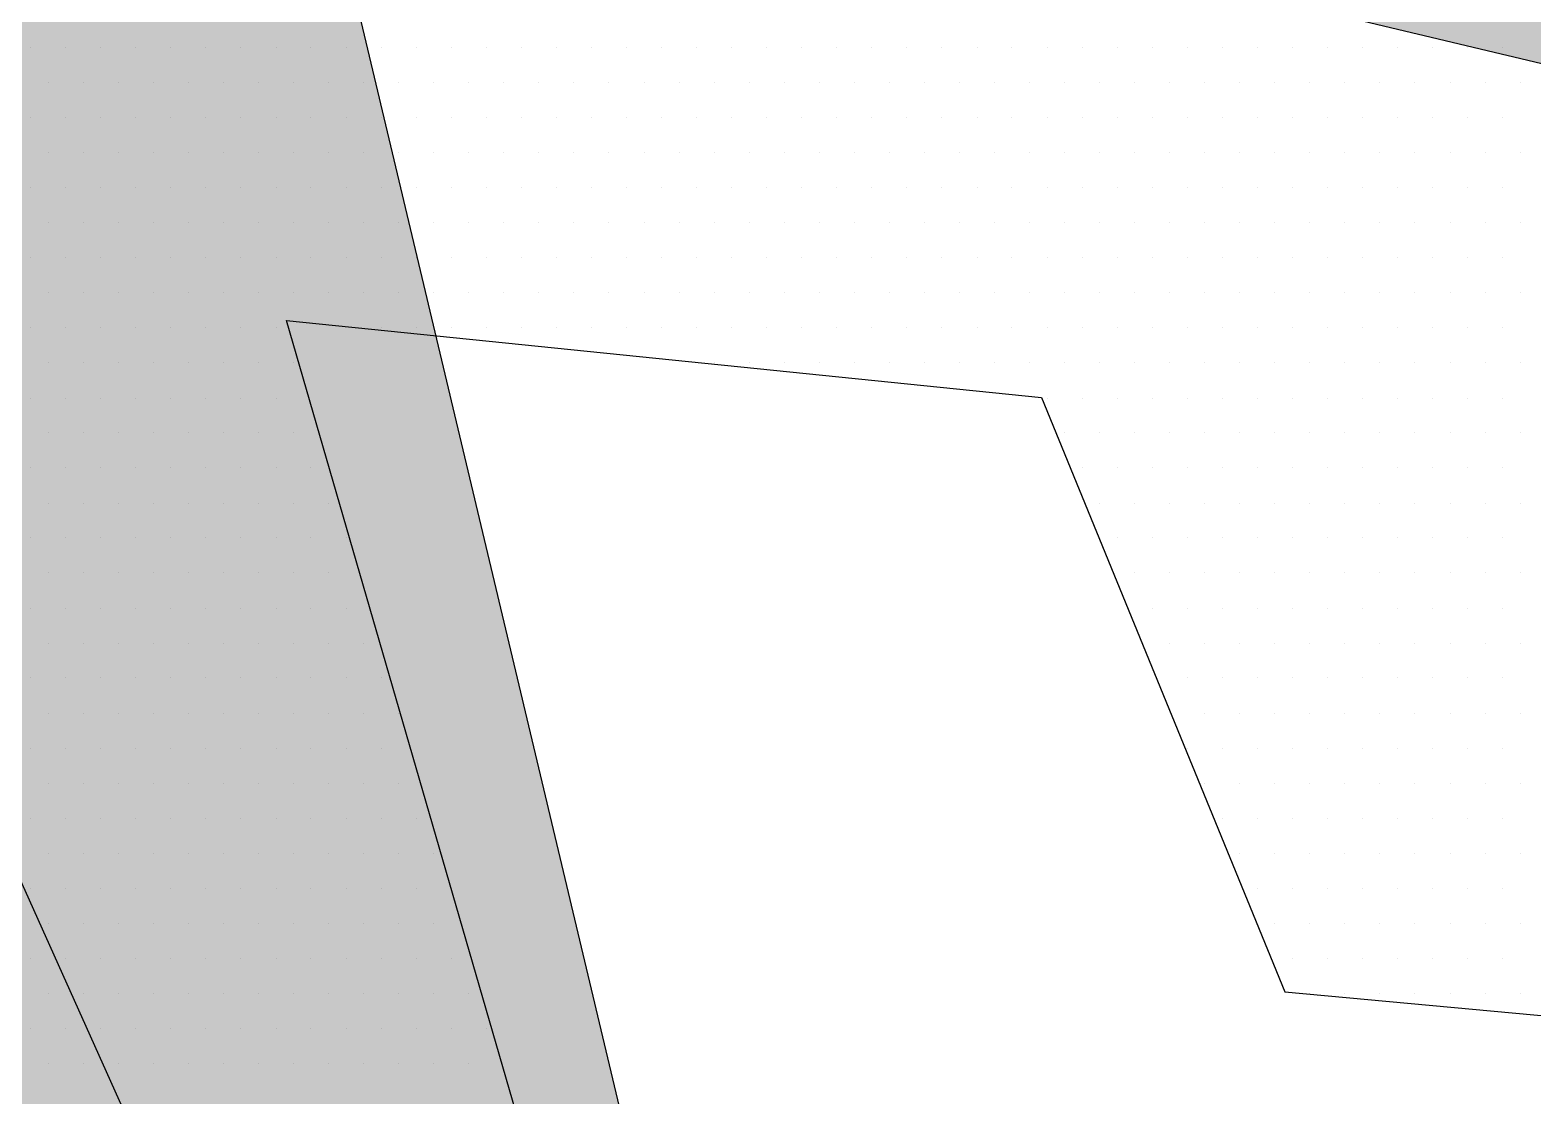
# Model space of a CAD drawing. Header units: metres. Extents: x 9606 to 9900, y 4805 to 4952.
# Drawn here: x 9832.6993 to 9833.1714, y 4845.2941 to 4845.6291 of the extents above; entities that cross this region are included whole.
import ezdxf

# ---------------------------------------------------------------- set-up
doc = ezdxf.new("R2010")
doc.units = ezdxf.units.M
doc.header["$LTSCALE"] = 2
doc.linetypes.add('CACHEX2', pattern=[0.75, 0.5, -0.25])
for name, color, linetype in [('CARTOUCHE', 7, 'Continuous'), ('LOGO', 4, 'Continuous'), ('rosace', 7, 'Continuous')]:
    doc.layers.add(name, color=color, linetype=linetype)

# ---------------------------------------------------------------- blocks, each defined once
blk = doc.blocks.new('A$C715108E3')
at = {"layer": 'LOGO', "color": 131}
for p, q in [((-4.9745, -16.1747), (-4.9745, -16.1747)), ((-4.8829, -16.1747), (-4.8829, -16.1747)), ((-4.7914, -16.1747), (-4.7914, -16.1747)), ((-4.6994, -16.1747), (-4.6994, -16.1747)), ((-4.6077, -16.1747), (-4.6077, -16.1747)), ((-4.5161, -16.1747), (-4.5161, -16.1747)), ((-4.4245, -16.1747), (-4.4245, -16.1747)), ((-4.3324, -16.1747), (-4.3324, -16.1747)), ((-4.2412, -16.1747), (-4.2412, -16.1747)), ((-4.1491, -16.1747), (-4.1491, -16.1747)), ((-4.0571, -16.1747), (-4.0571, -16.1747)), ((-3.9659, -16.1747), (-3.9659, -16.1747)), ((-3.8738, -16.1747), (-3.8738, -16.1747)), ((-3.782, -16.1747), (-3.782, -16.1747)), ((-3.6905, -16.1747), (-3.6905, -16.1747)), ((-3.5987, -16.1747), (-3.5987, -16.1747)), ((-3.5069, -16.1747), (-3.5069, -16.1747)), ((-3.415, -16.1747), (-3.415, -16.1747)), ((-3.3236, -16.1747), (-3.3236, -16.1747)), ((-3.2318, -16.1747), (-3.2318, -16.1747)), ((-3.1399, -16.1747), (-3.1399, -16.1747)), ((-3.0485, -16.1747), (-3.0485, -16.1747)), ((-2.9566, -16.1747), (-2.9566, -16.1747)), ((-2.8648, -16.1747), (-2.8648, -16.1747)), ((-2.7733, -16.1747), (-2.7733, -16.1747)), ((-2.6815, -16.1747), (-2.6815, -16.1747)), ((-2.5895, -16.1747), (-2.5895, -16.1747)), ((-2.4975, -16.1747), (-2.4975, -16.1747)), ((-2.4062, -16.1747), (-2.4062, -16.1747)), ((-2.3142, -16.1747), (-2.3142, -16.1747)), ((-2.2223, -16.1747), (-2.2223, -16.1747)), ((-2.1309, -16.1747), (-2.1309, -16.1747)), ((-2.0391, -16.1747), (-2.0391, -16.1747)), ((-1.9472, -16.1747), (-1.9472, -16.1747)), ((-1.8558, -16.1747), (-1.8558, -16.1747)), ((-1.7639, -16.1747), (-1.7639, -16.1747)), ((-1.6721, -16.1747), (-1.6721, -16.1747)), ((-1.5806, -16.1747), (-1.5806, -16.1747)), ((-1.4888, -16.1747), (-1.4888, -16.1747)), ((-1.397, -16.1747), (-1.397, -16.1747)), ((-1.3051, -16.1747), (-1.3051, -16.1747)), ((-1.2137, -16.1747), (-1.2137, -16.1747)), ((-1.1219, -16.1747), (-1.1219, -16.1747)), ((-4.929, -16.2675), (-4.929, -16.2675)), ((-4.8369, -16.2675), (-4.8369, -16.2675)), ((-4.7449, -16.2675), (-4.7449, -16.2675)), ((-4.6537, -16.2675), (-4.6537, -16.2675)), ((-4.562, -16.2675), (-4.562, -16.2675)), ((-4.47, -16.2675), (-4.47, -16.2675)), ((-4.3783, -16.2675), (-4.3783, -16.2675)), ((-4.2867, -16.2675), (-4.2867, -16.2675)), ((-4.1947, -16.2675), (-4.1947, -16.2675)), ((-4.1036, -16.2675), (-4.1036, -16.2675)), ((-4.0116, -16.2675), (-4.0116, -16.2675)), ((-3.9196, -16.2675), (-3.9196, -16.2675)), ((-3.8283, -16.2675), (-3.8283, -16.2675)), ((-3.7363, -16.2675), (-3.7363, -16.2675)), ((-3.6444, -16.2675), (-3.6444, -16.2675)), ((-3.5526, -16.2675), (-3.5526, -16.2675)), ((-3.4611, -16.2675), (-3.4611, -16.2675)), ((-3.3693, -16.2675), (-3.3693, -16.2675)), ((-3.2775, -16.2675), (-3.2775, -16.2675)), ((-3.186, -16.2675), (-3.186, -16.2675)), ((-3.0942, -16.2675), (-3.0942, -16.2675)), ((-3.0024, -16.2675), (-3.0024, -16.2675)), ((-2.9109, -16.2675), (-2.9109, -16.2675)), ((-2.8191, -16.2675), (-2.8191, -16.2675)), ((-2.727, -16.2675), (-2.727, -16.2675)), ((-2.6358, -16.2675), (-2.6358, -16.2675)), ((-2.5439, -16.2675), (-2.5439, -16.2675)), ((-2.4519, -16.2675), (-2.4519, -16.2675)), ((-2.3599, -16.2675), (-2.3599, -16.2675)), ((-2.2686, -16.2675), (-2.2686, -16.2675)), ((-2.1766, -16.2675), (-2.1766, -16.2675)), ((-2.085, -16.2675), (-2.085, -16.2675)), ((-1.9933, -16.2675), (-1.9933, -16.2675)), ((-1.9015, -16.2675), (-1.9015, -16.2675)), ((-1.8097, -16.2675), (-1.8097, -16.2675)), ((-1.7182, -16.2675), (-1.7182, -16.2675)), ((-1.6264, -16.2675), (-1.6264, -16.2675)), ((-1.5345, -16.2675), (-1.5345, -16.2675)), ((-1.4427, -16.2675), (-1.4427, -16.2675)), ((-1.3512, -16.2675), (-1.3512, -16.2675)), ((-1.2594, -16.2675), (-1.2594, -16.2675)), ((-1.1674, -16.2675), (-1.1674, -16.2675)), ((-1.0761, -16.2675), (-1.0761, -16.2675)), ((-4.9745, -16.3587), (-4.9745, -16.3587)), ((-4.8829, -16.3587), (-4.8829, -16.3587)), ((-4.7914, -16.3587), (-4.7914, -16.3587)), ((-4.6994, -16.3587), (-4.6994, -16.3587)), ((-4.6077, -16.3587), (-4.6077, -16.3587)), ((-4.5161, -16.3587), (-4.5161, -16.3587)), ((-4.4245, -16.3587), (-4.4245, -16.3587)), ((-4.3324, -16.3587), (-4.3324, -16.3587)), ((-4.2412, -16.3587), (-4.2412, -16.3587)), ((-4.1491, -16.3587), (-4.1491, -16.3587)), ((-4.0571, -16.3587), (-4.0571, -16.3587)), ((-3.9659, -16.3587), (-3.9659, -16.3587)), ((-3.8738, -16.3587), (-3.8738, -16.3587)), ((-3.782, -16.3587), (-3.782, -16.3587)), ((-3.6905, -16.3587), (-3.6905, -16.3587)), ((-3.5987, -16.3587), (-3.5987, -16.3587)), ((-3.5069, -16.3587), (-3.5069, -16.3587)), ((-3.415, -16.3587), (-3.415, -16.3587)), ((-3.3236, -16.3587), (-3.3236, -16.3587)), ((-3.2318, -16.3587), (-3.2318, -16.3587)), ((-3.1399, -16.3587), (-3.1399, -16.3587)), ((-3.0485, -16.3587), (-3.0485, -16.3587)), ((-2.9566, -16.3587), (-2.9566, -16.3587)), ((-2.8648, -16.3587), (-2.8648, -16.3587)), ((-2.7733, -16.3587), (-2.7733, -16.3587)), ((-2.6815, -16.3587), (-2.6815, -16.3587)), ((-2.5895, -16.3587), (-2.5895, -16.3587)), ((-2.4975, -16.3587), (-2.4975, -16.3587)), ((-2.4062, -16.3587), (-2.4062, -16.3587)), ((-2.3142, -16.3587), (-2.3142, -16.3587)), ((-2.2223, -16.3587), (-2.2223, -16.3587)), ((-2.1309, -16.3587), (-2.1309, -16.3587)), ((-2.0391, -16.3587), (-2.0391, -16.3587)), ((-1.9472, -16.3587), (-1.9472, -16.3587)), ((-1.8558, -16.3587), (-1.8558, -16.3587)), ((-1.7639, -16.3587), (-1.7639, -16.3587)), ((-1.6721, -16.3587), (-1.6721, -16.3587)), ((-1.5806, -16.3587), (-1.5806, -16.3587)), ((-1.4888, -16.3587), (-1.4888, -16.3587)), ((-1.397, -16.3587), (-1.397, -16.3587)), ((-1.3051, -16.3587), (-1.3051, -16.3587)), ((-1.2137, -16.3587), (-1.2137, -16.3587)), ((-1.1219, -16.3587), (-1.1219, -16.3587)), ((-4.929, -16.45), (-4.929, -16.45)), ((-4.8369, -16.45), (-4.8369, -16.45)), ((-4.7449, -16.45), (-4.7449, -16.45)), ((-4.6537, -16.45), (-4.6537, -16.45)), ((-4.562, -16.45), (-4.562, -16.45)), ((-4.47, -16.45), (-4.47, -16.45)), ((-4.3783, -16.45), (-4.3783, -16.45)), ((-4.2867, -16.45), (-4.2867, -16.45)), ((-4.1947, -16.45), (-4.1947, -16.45)), ((-4.1036, -16.45), (-4.1036, -16.45)), ((-4.0116, -16.45), (-4.0116, -16.45)), ((-3.9196, -16.45), (-3.9196, -16.45)), ((-3.8283, -16.45), (-3.8283, -16.45)), ((-3.7363, -16.45), (-3.7363, -16.45)), ((-3.6444, -16.45), (-3.6444, -16.45)), ((-3.5526, -16.45), (-3.5526, -16.45)), ((-3.4611, -16.45), (-3.4611, -16.45)), ((-3.3693, -16.45), (-3.3693, -16.45)), ((-3.2775, -16.45), (-3.2775, -16.45)), ((-3.186, -16.45), (-3.186, -16.45)), ((-3.0942, -16.45), (-3.0942, -16.45)), ((-3.0024, -16.45), (-3.0024, -16.45)), ((-2.9109, -16.45), (-2.9109, -16.45)), ((-2.8191, -16.45), (-2.8191, -16.45)), ((-2.727, -16.45), (-2.727, -16.45)), ((-2.6358, -16.45), (-2.6358, -16.45)), ((-2.5439, -16.45), (-2.5439, -16.45)), ((-2.4519, -16.45), (-2.4519, -16.45)), ((-2.3599, -16.45), (-2.3599, -16.45)), ((-2.2686, -16.45), (-2.2686, -16.45)), ((-2.1766, -16.45), (-2.1766, -16.45)), ((-2.085, -16.45), (-2.085, -16.45)), ((-1.9933, -16.45), (-1.9933, -16.45)), ((-1.9015, -16.45), (-1.9015, -16.45)), ((-1.8097, -16.45), (-1.8097, -16.45)), ((-1.7182, -16.45), (-1.7182, -16.45)), ((-1.6264, -16.45), (-1.6264, -16.45)), ((-1.5345, -16.45), (-1.5345, -16.45)), ((-1.4427, -16.45), (-1.4427, -16.45)), ((-1.3512, -16.45), (-1.3512, -16.45)), ((-1.2594, -16.45), (-1.2594, -16.45)), ((-1.1674, -16.45), (-1.1674, -16.45)), ((-1.0761, -16.45), (-1.0761, -16.45)), ((-4.9745, -16.5424), (-4.9745, -16.5424)), ((-4.8829, -16.5424), (-4.8829, -16.5424)), ((-4.7914, -16.5424), (-4.7914, -16.5424)), ((-4.6994, -16.5424), (-4.6994, -16.5424)), ((-4.6077, -16.5424), (-4.6077, -16.5424)), ((-4.5161, -16.5424), (-4.5161, -16.5424)), ((-4.4245, -16.5424), (-4.4245, -16.5424)), ((-4.3324, -16.5424), (-4.3324, -16.5424)), ((-4.2412, -16.5424), (-4.2412, -16.5424)), ((-4.1491, -16.5424), (-4.1491, -16.5424)), ((-4.0571, -16.5424), (-4.0571, -16.5424)), ((-3.9659, -16.5424), (-3.9659, -16.5424)), ((-3.8738, -16.5424), (-3.8738, -16.5424)), ((-3.782, -16.5424), (-3.782, -16.5424)), ((-3.6905, -16.5424), (-3.6905, -16.5424)), ((-3.5987, -16.5424), (-3.5987, -16.5424)), ((-3.5069, -16.5424), (-3.5069, -16.5424)), ((-3.415, -16.5424), (-3.415, -16.5424)), ((-3.3236, -16.5424), (-3.3236, -16.5424)), ((-3.2318, -16.5424), (-3.2318, -16.5424)), ((-3.1399, -16.5424), (-3.1399, -16.5424)), ((-3.0485, -16.5424), (-3.0485, -16.5424)), ((-2.9566, -16.5424), (-2.9566, -16.5424)), ((-2.8648, -16.5424), (-2.8648, -16.5424)), ((-2.7733, -16.5424), (-2.7733, -16.5424)), ((-2.6815, -16.5424), (-2.6815, -16.5424)), ((-2.5895, -16.5424), (-2.5895, -16.5424)), ((-2.4975, -16.5424), (-2.4975, -16.5424)), ((-2.4062, -16.5424), (-2.4062, -16.5424)), ((-2.3142, -16.5424), (-2.3142, -16.5424)), ((-2.2223, -16.5424), (-2.2223, -16.5424)), ((-2.1309, -16.5424), (-2.1309, -16.5424)), ((-2.0391, -16.5424), (-2.0391, -16.5424)), ((-1.9472, -16.5424), (-1.9472, -16.5424)), ((-1.8558, -16.5424), (-1.8558, -16.5424)), ((-1.7639, -16.5424), (-1.7639, -16.5424)), ((-1.6721, -16.5424), (-1.6721, -16.5424)), ((-1.5806, -16.5424), (-1.5806, -16.5424)), ((-1.4888, -16.5424), (-1.4888, -16.5424)), ((-1.397, -16.5424), (-1.397, -16.5424)), ((-1.3051, -16.5424), (-1.3051, -16.5424)), ((-1.2137, -16.5424), (-1.2137, -16.5424)), ((-1.1219, -16.5424), (-1.1219, -16.5424)), ((-4.929, -16.6339), (-4.929, -16.6339)), ((-4.8369, -16.6339), (-4.8369, -16.6339)), ((-4.7449, -16.6339), (-4.7449, -16.6339)), ((-4.6537, -16.6339), (-4.6537, -16.6339)), ((-4.562, -16.6339), (-4.562, -16.6339)), ((-4.47, -16.6339), (-4.47, -16.6339)), ((-4.3783, -16.6339), (-4.3783, -16.6339)), ((-4.2867, -16.6339), (-4.2867, -16.6339)), ((-4.1947, -16.6339), (-4.1947, -16.6339)), ((-4.1036, -16.6339), (-4.1036, -16.6339)), ((-4.0116, -16.6339), (-4.0116, -16.6339)), ((-3.9196, -16.6339), (-3.9196, -16.6339)), ((-3.8283, -16.6339), (-3.8283, -16.6339)), ((-3.7363, -16.6339), (-3.7363, -16.6339)), ((-3.6444, -16.6339), (-3.6444, -16.6339)), ((-3.5526, -16.6339), (-3.5526, -16.6339)), ((-3.4611, -16.6339), (-3.4611, -16.6339)), ((-3.3693, -16.6339), (-3.3693, -16.6339)), ((-3.2775, -16.6339), (-3.2775, -16.6339)), ((-3.186, -16.6339), (-3.186, -16.6339)), ((-3.0942, -16.6339), (-3.0942, -16.6339)), ((-3.0024, -16.6339), (-3.0024, -16.6339)), ((-2.9109, -16.6339), (-2.9109, -16.6339)), ((-2.8191, -16.6339), (-2.8191, -16.6339)), ((-2.727, -16.6339), (-2.727, -16.6339)), ((-2.6358, -16.6339), (-2.6358, -16.6339)), ((-2.5439, -16.6339), (-2.5439, -16.6339)), ((-2.4519, -16.6339), (-2.4519, -16.6339)), ((-2.3599, -16.6339), (-2.3599, -16.6339)), ((-2.2686, -16.6339), (-2.2686, -16.6339)), ((-2.1766, -16.6339), (-2.1766, -16.6339)), ((-2.085, -16.6339), (-2.085, -16.6339)), ((-1.9933, -16.6339), (-1.9933, -16.6339)), ((-1.9015, -16.6339), (-1.9015, -16.6339)), ((-1.8097, -16.6339), (-1.8097, -16.6339)), ((-1.7182, -16.6339), (-1.7182, -16.6339)), ((-1.6264, -16.6339), (-1.6264, -16.6339)), ((-1.5345, -16.6339), (-1.5345, -16.6339)), ((-1.4427, -16.6339), (-1.4427, -16.6339)), ((-1.3512, -16.6339), (-1.3512, -16.6339)), ((-1.2594, -16.6339), (-1.2594, -16.6339)), ((-1.1674, -16.6339), (-1.1674, -16.6339)), ((-1.0761, -16.6339), (-1.0761, -16.6339)), ((-4.9745, -16.7251), (-4.9745, -16.7251)), ((-4.8829, -16.7251), (-4.8829, -16.7251)), ((-4.7914, -16.7251), (-4.7914, -16.7251)), ((-4.6994, -16.7251), (-4.6994, -16.7251)), ((-4.6077, -16.7251), (-4.6077, -16.7251)), ((-4.5161, -16.7251), (-4.5161, -16.7251)), ((-4.4245, -16.7251), (-4.4245, -16.7251)), ((-4.3324, -16.7251), (-4.3324, -16.7251)), ((-4.2412, -16.7251), (-4.2412, -16.7251)), ((-4.1491, -16.7251), (-4.1491, -16.7251)), ((-4.0571, -16.7251), (-4.0571, -16.7251)), ((-3.9659, -16.7251), (-3.9659, -16.7251)), ((-3.8738, -16.7251), (-3.8738, -16.7251)), ((-3.782, -16.7251), (-3.782, -16.7251)), ((-3.6905, -16.7251), (-3.6905, -16.7251)), ((-3.5987, -16.7251), (-3.5987, -16.7251)), ((-3.5069, -16.7251), (-3.5069, -16.7251)), ((-3.415, -16.7251), (-3.415, -16.7251)), ((-3.3236, -16.7251), (-3.3236, -16.7251)), ((-3.2318, -16.7251), (-3.2318, -16.7251)), ((-3.1399, -16.7251), (-3.1399, -16.7251)), ((-3.0485, -16.7251), (-3.0485, -16.7251)), ((-2.9566, -16.7251), (-2.9566, -16.7251)), ((-2.8648, -16.7251), (-2.8648, -16.7251)), ((-2.7733, -16.7251), (-2.7733, -16.7251)), ((-2.6815, -16.7251), (-2.6815, -16.7251)), ((-2.5895, -16.7251), (-2.5895, -16.7251)), ((-2.4975, -16.7251), (-2.4975, -16.7251)), ((-2.4062, -16.7251), (-2.4062, -16.7251)), ((-2.3142, -16.7251), (-2.3142, -16.7251)), ((-2.2223, -16.7251), (-2.2223, -16.7251)), ((-2.1309, -16.7251), (-2.1309, -16.7251)), ((-2.0391, -16.7251), (-2.0391, -16.7251)), ((-1.9472, -16.7251), (-1.9472, -16.7251)), ((-1.8558, -16.7251), (-1.8558, -16.7251)), ((-1.7639, -16.7251), (-1.7639, -16.7251)), ((-1.6721, -16.7251), (-1.6721, -16.7251)), ((-1.5806, -16.7251), (-1.5806, -16.7251)), ((-1.4888, -16.7251), (-1.4888, -16.7251)), ((-1.397, -16.7251), (-1.397, -16.7251)), ((-1.3051, -16.7251), (-1.3051, -16.7251)), ((-1.2137, -16.7251), (-1.2137, -16.7251)), ((-1.1219, -16.7251), (-1.1219, -16.7251)), ((-4.929, -16.8175), (-4.929, -16.8175)), ((-4.8369, -16.8175), (-4.8369, -16.8175)), ((-4.7449, -16.8175), (-4.7449, -16.8175)), ((-4.6537, -16.8175), (-4.6537, -16.8175)), ((-4.562, -16.8175), (-4.562, -16.8175)), ((-4.47, -16.8175), (-4.47, -16.8175)), ((-4.3783, -16.8175), (-4.3783, -16.8175)), ((-4.2867, -16.8175), (-4.2867, -16.8175)), ((-4.1947, -16.8175), (-4.1947, -16.8175)), ((-4.1036, -16.8175), (-4.1036, -16.8175)), ((-4.0116, -16.8175), (-4.0116, -16.8175)), ((-3.9196, -16.8175), (-3.9196, -16.8175)), ((-3.8283, -16.8175), (-3.8283, -16.8175)), ((-3.7363, -16.8175), (-3.7363, -16.8175)), ((-3.6444, -16.8175), (-3.6444, -16.8175)), ((-3.5526, -16.8175), (-3.5526, -16.8175)), ((-3.4611, -16.8175), (-3.4611, -16.8175)), ((-3.3693, -16.8175), (-3.3693, -16.8175)), ((-3.2775, -16.8175), (-3.2775, -16.8175)), ((-3.186, -16.8175), (-3.186, -16.8175)), ((-3.0942, -16.8175), (-3.0942, -16.8175)), ((-3.0024, -16.8175), (-3.0024, -16.8175)), ((-2.9109, -16.8175), (-2.9109, -16.8175)), ((-2.8191, -16.8175), (-2.8191, -16.8175)), ((-2.727, -16.8175), (-2.727, -16.8175)), ((-2.6358, -16.8175), (-2.6358, -16.8175)), ((-2.5439, -16.8175), (-2.5439, -16.8175)), ((-2.4519, -16.8175), (-2.4519, -16.8175)), ((-2.3599, -16.8175), (-2.3599, -16.8175)), ((-2.2686, -16.8175), (-2.2686, -16.8175)), ((-2.1766, -16.8175), (-2.1766, -16.8175)), ((-2.085, -16.8175), (-2.085, -16.8175)), ((-1.9933, -16.8175), (-1.9933, -16.8175)), ((-1.9015, -16.8175), (-1.9015, -16.8175)), ((-1.8097, -16.8175), (-1.8097, -16.8175)), ((-1.7182, -16.8175), (-1.7182, -16.8175)), ((-1.6264, -16.8175), (-1.6264, -16.8175)), ((-1.5345, -16.8175), (-1.5345, -16.8175)), ((-1.4427, -16.8175), (-1.4427, -16.8175)), ((-1.3512, -16.8175), (-1.3512, -16.8175)), ((-1.2594, -16.8175), (-1.2594, -16.8175)), ((-1.1674, -16.8175), (-1.1674, -16.8175)), ((-1.0761, -16.8175), (-1.0761, -16.8175)), ((-4.9745, -16.909), (-4.9745, -16.909)), ((-4.8829, -16.909), (-4.8829, -16.909)), ((-4.7914, -16.909), (-4.7914, -16.909)), ((-4.6994, -16.909), (-4.6994, -16.909)), ((-4.6077, -16.909), (-4.6077, -16.909)), ((-4.5161, -16.909), (-4.5161, -16.909)), ((-4.4245, -16.909), (-4.4245, -16.909)), ((-4.3324, -16.909), (-4.3324, -16.909)), ((-4.1105, -16.909), (-4.1105, -16.909)), ((-4.0571, -16.909), (-4.0571, -16.909)), ((-3.9659, -16.909), (-3.9659, -16.909)), ((-3.8738, -16.909), (-3.8738, -16.909)), ((-3.782, -16.909), (-3.782, -16.909)), ((-3.6905, -16.909), (-3.6905, -16.909)), ((-3.5987, -16.909), (-3.5987, -16.909)), ((-3.5069, -16.909), (-3.5069, -16.909)), ((-3.415, -16.909), (-3.415, -16.909)), ((-3.3236, -16.909), (-3.3236, -16.909)), ((-3.2318, -16.909), (-3.2318, -16.909)), ((-3.1399, -16.909), (-3.1399, -16.909)), ((-3.0485, -16.909), (-3.0485, -16.909)), ((-2.9566, -16.909), (-2.9566, -16.909)), ((-2.8648, -16.909), (-2.8648, -16.909)), ((-2.7733, -16.909), (-2.7733, -16.909)), ((-2.6815, -16.909), (-2.6815, -16.909)), ((-2.5895, -16.909), (-2.5895, -16.909)), ((-2.4975, -16.909), (-2.4975, -16.909)), ((-2.4062, -16.909), (-2.4062, -16.909)), ((-2.3142, -16.909), (-2.3142, -16.909)), ((-2.2223, -16.909), (-2.2223, -16.909)), ((-2.1309, -16.909), (-2.1309, -16.909)), ((-2.0391, -16.909), (-2.0391, -16.909)), ((-1.9472, -16.909), (-1.9472, -16.909)), ((-1.8558, -16.909), (-1.8558, -16.909)), ((-1.7639, -16.909), (-1.7639, -16.909)), ((-1.6721, -16.909), (-1.6721, -16.909)), ((-1.5806, -16.909), (-1.5806, -16.909)), ((-1.4888, -16.909), (-1.4888, -16.909)), ((-1.397, -16.909), (-1.397, -16.909)), ((-1.3051, -16.909), (-1.3051, -16.909)), ((-1.2137, -16.909), (-1.2137, -16.909)), ((-1.1219, -16.909), (-1.1219, -16.909)), ((-4.929, -17.0003), (-4.929, -17.0003)), ((-4.8369, -17.0003), (-4.8369, -17.0003)), ((-4.7449, -17.0003), (-4.7449, -17.0003)), ((-4.6537, -17.0003), (-4.6537, -17.0003)), ((-4.562, -17.0003), (-4.562, -17.0003)), ((-4.47, -17.0003), (-4.47, -17.0003)), ((-4.3783, -17.0003), (-4.3783, -17.0003)), ((-4.2867, -17.0003), (-4.2867, -17.0003)), ((-3.2175, -17.0003), (-3.2175, -17.0003)), ((-3.186, -17.0003), (-3.186, -17.0003)), ((-3.0942, -17.0003), (-3.0942, -17.0003)), ((-3.0024, -17.0003), (-3.0024, -17.0003)), ((-2.9109, -17.0003), (-2.9109, -17.0003)), ((-2.8191, -17.0003), (-2.8191, -17.0003)), ((-2.727, -17.0003), (-2.727, -17.0003)), ((-2.6358, -17.0003), (-2.6358, -17.0003)), ((-2.5439, -17.0003), (-2.5439, -17.0003)), ((-2.4519, -17.0003), (-2.4519, -17.0003)), ((-2.3599, -17.0003), (-2.3599, -17.0003)), ((-2.2686, -17.0003), (-2.2686, -17.0003)), ((-2.1766, -17.0003), (-2.1766, -17.0003)), ((-2.085, -17.0003), (-2.085, -17.0003)), ((-1.9933, -17.0003), (-1.9933, -17.0003)), ((-1.9015, -17.0003), (-1.9015, -17.0003)), ((-1.8097, -17.0003), (-1.8097, -17.0003)), ((-1.7182, -17.0003), (-1.7182, -17.0003)), ((-1.6264, -17.0003), (-1.6264, -17.0003)), ((-1.5345, -17.0003), (-1.5345, -17.0003)), ((-1.4427, -17.0003), (-1.4427, -17.0003)), ((-1.3512, -17.0003), (-1.3512, -17.0003)), ((-1.2594, -17.0003), (-1.2594, -17.0003)), ((-1.1674, -17.0003), (-1.1674, -17.0003)), ((-1.0761, -17.0003), (-1.0761, -17.0003)), ((-4.9745, -17.0928), (-4.9745, -17.0928)), ((-4.8829, -17.0928), (-4.8829, -17.0928)), ((-4.7914, -17.0928), (-4.7914, -17.0928)), ((-4.6994, -17.0928), (-4.6994, -17.0928)), ((-4.6077, -17.0928), (-4.6077, -17.0928)), ((-4.5161, -17.0928), (-4.5161, -17.0928)), ((-4.4245, -17.0928), (-4.4245, -17.0928)), ((-4.3324, -17.0928), (-4.3324, -17.0928)), ((-2.3284, -17.0928), (-2.3284, -17.0928)), ((-2.3142, -17.0928), (-2.3142, -17.0928)), ((-2.2223, -17.0928), (-2.2223, -17.0928)), ((-2.1309, -17.0928), (-2.1309, -17.0928)), ((-2.0391, -17.0928), (-2.0391, -17.0928)), ((-1.9472, -17.0928), (-1.9472, -17.0928)), ((-1.8558, -17.0928), (-1.8558, -17.0928)), ((-1.7639, -17.0928), (-1.7639, -17.0928)), ((-1.6721, -17.0928), (-1.6721, -17.0928)), ((-1.5806, -17.0928), (-1.5806, -17.0928)), ((-1.4888, -17.0928), (-1.4888, -17.0928)), ((-1.397, -17.0928), (-1.397, -17.0928)), ((-1.3051, -17.0928), (-1.3051, -17.0928)), ((-1.2137, -17.0928), (-1.2137, -17.0928)), ((-1.1219, -17.0928), (-1.1219, -17.0928)), ((-4.929, -17.1843), (-4.929, -17.1843)), ((-4.8369, -17.1843), (-4.8369, -17.1843)), ((-4.7449, -17.1843), (-4.7449, -17.1843)), ((-4.6537, -17.1843), (-4.6537, -17.1843)), ((-4.562, -17.1843), (-4.562, -17.1843)), ((-4.47, -17.1843), (-4.47, -17.1843)), ((-4.3783, -17.1843), (-4.3783, -17.1843)), ((-4.2867, -17.1843), (-4.2867, -17.1843)), ((-2.2909, -17.1843), (-2.2909, -17.1843)), ((-2.2686, -17.1843), (-2.2686, -17.1843)), ((-2.1766, -17.1843), (-2.1766, -17.1843)), ((-2.085, -17.1843), (-2.085, -17.1843)), ((-1.9933, -17.1843), (-1.9933, -17.1843)), ((-1.9015, -17.1843), (-1.9015, -17.1843)), ((-1.8097, -17.1843), (-1.8097, -17.1843)), ((-1.7182, -17.1843), (-1.7182, -17.1843)), ((-1.6264, -17.1843), (-1.6264, -17.1843)), ((-1.5345, -17.1843), (-1.5345, -17.1843)), ((-1.4427, -17.1843), (-1.4427, -17.1843)), ((-1.3512, -17.1843), (-1.3512, -17.1843)), ((-1.2594, -17.1843), (-1.2594, -17.1843)), ((-1.1674, -17.1843), (-1.1674, -17.1843)), ((-1.0761, -17.1843), (-1.0761, -17.1843)), ((-4.9745, -17.2756), (-4.9745, -17.2756)), ((-4.8829, -17.2756), (-4.8829, -17.2756)), ((-4.7914, -17.2756), (-4.7914, -17.2756)), ((-4.6994, -17.2756), (-4.6994, -17.2756)), ((-4.6077, -17.2756), (-4.6077, -17.2756)), ((-4.5161, -17.2756), (-4.5161, -17.2756)), ((-4.4245, -17.2756), (-4.4245, -17.2756)), ((-4.3324, -17.2756), (-4.3324, -17.2756)), ((-4.2412, -17.2756), (-4.2412, -17.2756)), ((-2.2535, -17.2756), (-2.2535, -17.2756)), ((-2.2223, -17.2756), (-2.2223, -17.2756)), ((-2.1309, -17.2756), (-2.1309, -17.2756)), ((-2.0391, -17.2756), (-2.0391, -17.2756)), ((-1.9472, -17.2756), (-1.9472, -17.2756)), ((-1.8558, -17.2756), (-1.8558, -17.2756)), ((-1.7639, -17.2756), (-1.7639, -17.2756)), ((-1.6721, -17.2756), (-1.6721, -17.2756)), ((-1.5806, -17.2756), (-1.5806, -17.2756)), ((-1.4888, -17.2756), (-1.4888, -17.2756)), ((-1.397, -17.2756), (-1.397, -17.2756)), ((-1.3051, -17.2756), (-1.3051, -17.2756)), ((-1.2137, -17.2756), (-1.2137, -17.2756)), ((-1.1219, -17.2756), (-1.1219, -17.2756)), ((-4.929, -17.368), (-4.929, -17.368)), ((-4.8369, -17.368), (-4.8369, -17.368)), ((-4.7449, -17.368), (-4.7449, -17.368)), ((-4.6537, -17.368), (-4.6537, -17.368)), ((-4.562, -17.368), (-4.562, -17.368)), ((-4.47, -17.368), (-4.47, -17.368)), ((-4.3783, -17.368), (-4.3783, -17.368)), ((-4.2867, -17.368), (-4.2867, -17.368)), ((-4.1947, -17.368), (-4.1947, -17.368)), ((-2.2158, -17.368), (-2.2158, -17.368)), ((-2.1766, -17.368), (-2.1766, -17.368)), ((-2.085, -17.368), (-2.085, -17.368)), ((-1.9933, -17.368), (-1.9933, -17.368)), ((-1.9015, -17.368), (-1.9015, -17.368)), ((-1.8097, -17.368), (-1.8097, -17.368)), ((-1.7182, -17.368), (-1.7182, -17.368)), ((-1.6264, -17.368), (-1.6264, -17.368)), ((-1.5345, -17.368), (-1.5345, -17.368)), ((-1.4427, -17.368), (-1.4427, -17.368)), ((-1.3512, -17.368), (-1.3512, -17.368)), ((-1.2594, -17.368), (-1.2594, -17.368)), ((-1.1674, -17.368), (-1.1674, -17.368)), ((-1.0761, -17.368), (-1.0761, -17.368)), ((-4.9745, -17.4592), (-4.9745, -17.4592)), ((-4.8829, -17.4592), (-4.8829, -17.4592)), ((-4.7914, -17.4592), (-4.7914, -17.4592)), ((-4.6994, -17.4592), (-4.6994, -17.4592)), ((-4.6077, -17.4592), (-4.6077, -17.4592)), ((-4.5161, -17.4592), (-4.5161, -17.4592)), ((-4.4245, -17.4592), (-4.4245, -17.4592)), ((-4.3324, -17.4592), (-4.3324, -17.4592)), ((-4.2412, -17.4592), (-4.2412, -17.4592)), ((-4.1491, -17.4592), (-4.1491, -17.4592)), ((-2.1781, -17.4592), (-2.1781, -17.4592)), ((-2.1309, -17.4592), (-2.1309, -17.4592)), ((-2.0391, -17.4592), (-2.0391, -17.4592)), ((-1.9472, -17.4592), (-1.9472, -17.4592)), ((-1.8558, -17.4592), (-1.8558, -17.4592)), ((-1.7639, -17.4592), (-1.7639, -17.4592)), ((-1.6721, -17.4592), (-1.6721, -17.4592)), ((-1.5806, -17.4592), (-1.5806, -17.4592)), ((-1.4888, -17.4592), (-1.4888, -17.4592)), ((-1.397, -17.4592), (-1.397, -17.4592)), ((-1.3051, -17.4592), (-1.3051, -17.4592)), ((-1.2137, -17.4592), (-1.2137, -17.4592)), ((-1.1219, -17.4592), (-1.1219, -17.4592)), ((-4.929, -17.5507), (-4.929, -17.5507)), ((-4.8369, -17.5507), (-4.8369, -17.5507)), ((-4.7449, -17.5507), (-4.7449, -17.5507)), ((-4.6537, -17.5507), (-4.6537, -17.5507)), ((-4.562, -17.5507), (-4.562, -17.5507)), ((-4.47, -17.5507), (-4.47, -17.5507)), ((-4.3783, -17.5507), (-4.3783, -17.5507)), ((-4.2867, -17.5507), (-4.2867, -17.5507)), ((-4.1947, -17.5507), (-4.1947, -17.5507)), ((-2.1408, -17.5507), (-2.1408, -17.5507)), ((-2.085, -17.5507), (-2.085, -17.5507)), ((-1.9933, -17.5507), (-1.9933, -17.5507)), ((-1.9015, -17.5507), (-1.9015, -17.5507)), ((-1.8097, -17.5507), (-1.8097, -17.5507)), ((-1.7182, -17.5507), (-1.7182, -17.5507)), ((-1.6264, -17.5507), (-1.6264, -17.5507)), ((-1.5345, -17.5507), (-1.5345, -17.5507)), ((-1.4427, -17.5507), (-1.4427, -17.5507)), ((-1.3512, -17.5507), (-1.3512, -17.5507)), ((-1.2594, -17.5507), (-1.2594, -17.5507)), ((-1.1674, -17.5507), (-1.1674, -17.5507)), ((-1.0761, -17.5507), (-1.0761, -17.5507)), ((-4.9745, -17.6431), (-4.9745, -17.6431)), ((-4.8829, -17.6431), (-4.8829, -17.6431)), ((-4.7914, -17.6431), (-4.7914, -17.6431)), ((-4.6994, -17.6431), (-4.6994, -17.6431)), ((-4.6077, -17.6431), (-4.6077, -17.6431)), ((-4.5161, -17.6431), (-4.5161, -17.6431)), ((-4.4245, -17.6431), (-4.4245, -17.6431)), ((-4.3324, -17.6431), (-4.3324, -17.6431)), ((-4.2412, -17.6431), (-4.2412, -17.6431)), ((-4.1491, -17.6431), (-4.1491, -17.6431)), ((-2.1033, -17.6431), (-2.1033, -17.6431)), ((-2.0391, -17.6431), (-2.0391, -17.6431)), ((-1.9472, -17.6431), (-1.9472, -17.6431)), ((-1.8558, -17.6431), (-1.8558, -17.6431)), ((-1.7639, -17.6431), (-1.7639, -17.6431)), ((-1.6721, -17.6431), (-1.6721, -17.6431)), ((-1.5806, -17.6431), (-1.5806, -17.6431)), ((-1.4888, -17.6431), (-1.4888, -17.6431)), ((-1.397, -17.6431), (-1.397, -17.6431)), ((-1.3051, -17.6431), (-1.3051, -17.6431)), ((-1.2137, -17.6431), (-1.2137, -17.6431)), ((-1.1219, -17.6431), (-1.1219, -17.6431)), ((-4.929, -17.7343), (-4.929, -17.7343)), ((-4.8369, -17.7343), (-4.8369, -17.7343)), ((-4.7449, -17.7343), (-4.7449, -17.7343)), ((-4.6537, -17.7343), (-4.6537, -17.7343)), ((-4.562, -17.7343), (-4.562, -17.7343)), ((-4.47, -17.7343), (-4.47, -17.7343)), ((-4.3783, -17.7343), (-4.3783, -17.7343)), ((-4.2867, -17.7343), (-4.2867, -17.7343)), ((-4.1947, -17.7343), (-4.1947, -17.7343)), ((-4.1036, -17.7343), (-4.1036, -17.7343)), ((-2.0657, -17.7343), (-2.0657, -17.7343)), ((-1.9933, -17.7343), (-1.9933, -17.7343)), ((-1.9015, -17.7343), (-1.9015, -17.7343)), ((-1.8097, -17.7343), (-1.8097, -17.7343)), ((-1.7182, -17.7343), (-1.7182, -17.7343)), ((-1.6264, -17.7343), (-1.6264, -17.7343)), ((-1.5345, -17.7343), (-1.5345, -17.7343)), ((-1.4427, -17.7343), (-1.4427, -17.7343)), ((-1.3512, -17.7343), (-1.3512, -17.7343)), ((-1.2594, -17.7343), (-1.2594, -17.7343)), ((-1.1674, -17.7343), (-1.1674, -17.7343)), ((-1.0761, -17.7343), (-1.0761, -17.7343)), ((-4.9745, -17.8258), (-4.9745, -17.8258)), ((-4.8829, -17.8258), (-4.8829, -17.8258)), ((-4.7914, -17.8258), (-4.7914, -17.8258)), ((-4.6994, -17.8258), (-4.6994, -17.8258)), ((-4.6077, -17.8258), (-4.6077, -17.8258)), ((-4.5161, -17.8258), (-4.5161, -17.8258)), ((-4.4245, -17.8258), (-4.4245, -17.8258)), ((-4.3324, -17.8258), (-4.3324, -17.8258)), ((-4.2412, -17.8258), (-4.2412, -17.8258)), ((-4.1491, -17.8258), (-4.1491, -17.8258)), ((-4.0571, -17.8258), (-4.0571, -17.8258)), ((-2.0289, -17.8258), (-2.0289, -17.8258)), ((-1.9472, -17.8258), (-1.9472, -17.8258)), ((-1.8558, -17.8258), (-1.8558, -17.8258)), ((-1.7639, -17.8258), (-1.7639, -17.8258)), ((-1.6721, -17.8258), (-1.6721, -17.8258)), ((-1.5806, -17.8258), (-1.5806, -17.8258)), ((-1.4888, -17.8258), (-1.4888, -17.8258)), ((-1.397, -17.8258), (-1.397, -17.8258)), ((-1.3051, -17.8258), (-1.3051, -17.8258)), ((-1.2137, -17.8258), (-1.2137, -17.8258)), ((-1.1219, -17.8258), (-1.1219, -17.8258)), ((-4.929, -17.9182), (-4.929, -17.9182)), ((-4.8369, -17.9182), (-4.8369, -17.9182)), ((-4.7449, -17.9182), (-4.7449, -17.9182)), ((-4.6537, -17.9182), (-4.6537, -17.9182)), ((-4.562, -17.9182), (-4.562, -17.9182)), ((-4.47, -17.9182), (-4.47, -17.9182)), ((-4.3783, -17.9182), (-4.3783, -17.9182)), ((-4.2867, -17.9182), (-4.2867, -17.9182)), ((-4.1947, -17.9182), (-4.1947, -17.9182)), ((-4.1036, -17.9182), (-4.1036, -17.9182)), ((-4.0116, -17.9182), (-4.0116, -17.9182)), ((-1.9913, -17.9182), (-1.9913, -17.9182)), ((-1.9015, -17.9182), (-1.9015, -17.9182)), ((-1.8097, -17.9182), (-1.8097, -17.9182)), ((-1.7182, -17.9182), (-1.7182, -17.9182)), ((-1.6264, -17.9182), (-1.6264, -17.9182)), ((-1.5345, -17.9182), (-1.5345, -17.9182)), ((-1.4427, -17.9182), (-1.4427, -17.9182)), ((-1.3512, -17.9182), (-1.3512, -17.9182)), ((-1.2594, -17.9182), (-1.2594, -17.9182)), ((-1.1674, -17.9182), (-1.1674, -17.9182)), ((-1.0761, -17.9182), (-1.0761, -17.9182)), ((-4.9745, -18.0097), (-4.9745, -18.0097)), ((-4.8829, -18.0097), (-4.8829, -18.0097)), ((-4.7914, -18.0097), (-4.7914, -18.0097)), ((-4.6994, -18.0097), (-4.6994, -18.0097)), ((-4.6077, -18.0097), (-4.6077, -18.0097)), ((-4.5161, -18.0097), (-4.5161, -18.0097)), ((-4.4245, -18.0097), (-4.4245, -18.0097)), ((-4.3324, -18.0097), (-4.3324, -18.0097)), ((-4.2412, -18.0097), (-4.2412, -18.0097)), ((-4.1491, -18.0097), (-4.1491, -18.0097)), ((-4.0571, -18.0097), (-4.0571, -18.0097)), ((-1.9536, -18.0097), (-1.9536, -18.0097)), ((-1.9472, -18.0097), (-1.9472, -18.0097)), ((-1.8558, -18.0097), (-1.8558, -18.0097)), ((-1.7639, -18.0097), (-1.7639, -18.0097)), ((-1.6721, -18.0097), (-1.6721, -18.0097)), ((-1.5806, -18.0097), (-1.5806, -18.0097)), ((-1.4888, -18.0097), (-1.4888, -18.0097)), ((-1.397, -18.0097), (-1.397, -18.0097)), ((-1.3051, -18.0097), (-1.3051, -18.0097)), ((-1.2137, -18.0097), (-1.2137, -18.0097)), ((-1.1219, -18.0097), (-1.1219, -18.0097)), ((-4.929, -18.1009), (-4.929, -18.1009)), ((-4.8369, -18.1009), (-4.8369, -18.1009)), ((-4.7449, -18.1009), (-4.7449, -18.1009)), ((-4.6537, -18.1009), (-4.6537, -18.1009)), ((-4.562, -18.1009), (-4.562, -18.1009)), ((-4.47, -18.1009), (-4.47, -18.1009)), ((-4.3783, -18.1009), (-4.3783, -18.1009)), ((-4.2867, -18.1009), (-4.2867, -18.1009)), ((-4.1947, -18.1009), (-4.1947, -18.1009)), ((-4.1036, -18.1009), (-4.1036, -18.1009)), ((-4.0116, -18.1009), (-4.0116, -18.1009)), ((-1.9163, -18.1009), (-1.9163, -18.1009)), ((-1.9015, -18.1009), (-1.9015, -18.1009)), ((-1.8097, -18.1009), (-1.8097, -18.1009)), ((-1.7182, -18.1009), (-1.7182, -18.1009)), ((-1.6264, -18.1009), (-1.6264, -18.1009)), ((-1.5345, -18.1009), (-1.5345, -18.1009)), ((-1.4427, -18.1009), (-1.4427, -18.1009)), ((-1.3512, -18.1009), (-1.3512, -18.1009)), ((-1.2594, -18.1009), (-1.2594, -18.1009)), ((-1.1674, -18.1009), (-1.1674, -18.1009)), ((-1.0761, -18.1009), (-1.0761, -18.1009)), ((-4.9745, -18.1933), (-4.9745, -18.1933)), ((-4.8829, -18.1933), (-4.8829, -18.1933)), ((-4.7914, -18.1933), (-4.7914, -18.1933)), ((-4.6994, -18.1933), (-4.6994, -18.1933)), ((-4.6077, -18.1933), (-4.6077, -18.1933)), ((-4.5161, -18.1933), (-4.5161, -18.1933)), ((-4.4245, -18.1933), (-4.4245, -18.1933)), ((-4.3324, -18.1933), (-4.3324, -18.1933)), ((-4.2412, -18.1933), (-4.2412, -18.1933)), ((-4.1491, -18.1933), (-4.1491, -18.1933)), ((-4.0571, -18.1933), (-4.0571, -18.1933)), ((-3.9659, -18.1933), (-3.9659, -18.1933)), ((-1.8786, -18.1933), (-1.8786, -18.1933)), ((-1.8558, -18.1933), (-1.8558, -18.1933)), ((-1.7639, -18.1933), (-1.7639, -18.1933)), ((-1.6721, -18.1933), (-1.6721, -18.1933)), ((-1.5806, -18.1933), (-1.5806, -18.1933)), ((-1.4888, -18.1933), (-1.4888, -18.1933)), ((-1.397, -18.1933), (-1.397, -18.1933)), ((-1.3051, -18.1933), (-1.3051, -18.1933)), ((-1.2137, -18.1933), (-1.2137, -18.1933)), ((-1.1219, -18.1933), (-1.1219, -18.1933)), ((-4.929, -18.2848), (-4.929, -18.2848)), ((-4.8369, -18.2848), (-4.8369, -18.2848)), ((-4.7449, -18.2848), (-4.7449, -18.2848)), ((-4.6537, -18.2848), (-4.6537, -18.2848)), ((-4.562, -18.2848), (-4.562, -18.2848)), ((-4.47, -18.2848), (-4.47, -18.2848)), ((-4.3783, -18.2848), (-4.3783, -18.2848)), ((-4.2867, -18.2848), (-4.2867, -18.2848)), ((-4.1947, -18.2848), (-4.1947, -18.2848)), ((-4.1036, -18.2848), (-4.1036, -18.2848)), ((-4.0116, -18.2848), (-4.0116, -18.2848)), ((-3.9196, -18.2848), (-3.9196, -18.2848)), ((-1.8411, -18.2848), (-1.8411, -18.2848)), ((-1.8097, -18.2848), (-1.8097, -18.2848)), ((-1.7182, -18.2848), (-1.7182, -18.2848)), ((-1.6264, -18.2848), (-1.6264, -18.2848)), ((-1.5345, -18.2848), (-1.5345, -18.2848)), ((-1.4427, -18.2848), (-1.4427, -18.2848)), ((-1.3512, -18.2848), (-1.3512, -18.2848)), ((-1.2594, -18.2848), (-1.2594, -18.2848)), ((-1.1674, -18.2848), (-1.1674, -18.2848)), ((-1.0761, -18.2848), (-1.0761, -18.2848)), ((-4.9745, -18.3761), (-4.9745, -18.3761)), ((-4.8829, -18.3761), (-4.8829, -18.3761)), ((-4.7914, -18.3761), (-4.7914, -18.3761)), ((-4.6994, -18.3761), (-4.6994, -18.3761)), ((-4.6077, -18.3761), (-4.6077, -18.3761)), ((-4.5161, -18.3761), (-4.5161, -18.3761)), ((-4.4245, -18.3761), (-4.4245, -18.3761)), ((-4.3324, -18.3761), (-4.3324, -18.3761)), ((-4.2412, -18.3761), (-4.2412, -18.3761)), ((-4.1491, -18.3761), (-4.1491, -18.3761)), ((-4.0571, -18.3761), (-4.0571, -18.3761)), ((-3.9659, -18.3761), (-3.9659, -18.3761)), ((-1.8037, -18.3761), (-1.8037, -18.3761)), ((-1.7639, -18.3761), (-1.7639, -18.3761)), ((-1.6721, -18.3761), (-1.6721, -18.3761)), ((-1.5806, -18.3761), (-1.5806, -18.3761)), ((-1.4888, -18.3761), (-1.4888, -18.3761)), ((-1.397, -18.3761), (-1.397, -18.3761)), ((-1.3051, -18.3761), (-1.3051, -18.3761)), ((-1.2137, -18.3761), (-1.2137, -18.3761)), ((-1.1219, -18.3761), (-1.1219, -18.3761)), ((-4.929, -18.4684), (-4.929, -18.4684)), ((-4.8369, -18.4684), (-4.8369, -18.4684)), ((-4.7449, -18.4684), (-4.7449, -18.4684)), ((-4.6537, -18.4684), (-4.6537, -18.4684)), ((-4.562, -18.4684), (-4.562, -18.4684)), ((-4.47, -18.4684), (-4.47, -18.4684)), ((-4.3783, -18.4684), (-4.3783, -18.4684)), ((-4.2867, -18.4684), (-4.2867, -18.4684)), ((-4.1947, -18.4684), (-4.1947, -18.4684)), ((-4.1036, -18.4684), (-4.1036, -18.4684)), ((-4.0116, -18.4684), (-4.0116, -18.4684)), ((-3.9196, -18.4684), (-3.9196, -18.4684)), ((-1.7662, -18.4684), (-1.7662, -18.4684)), ((-1.7182, -18.4684), (-1.7182, -18.4684)), ((-1.6264, -18.4684), (-1.6264, -18.4684)), ((-1.5345, -18.4684), (-1.5345, -18.4684)), ((-1.4427, -18.4684), (-1.4427, -18.4684)), ((-1.3512, -18.4684), (-1.3512, -18.4684)), ((-1.2594, -18.4684), (-1.2594, -18.4684)), ((-1.1674, -18.4684), (-1.1674, -18.4684)), ((-1.0761, -18.4684), (-1.0761, -18.4684)), ((-4.9745, -18.5599), (-4.9745, -18.5599)), ((-4.8829, -18.5599), (-4.8829, -18.5599)), ((-4.7914, -18.5599), (-4.7914, -18.5599)), ((-4.6994, -18.5599), (-4.6994, -18.5599)), ((-4.6077, -18.5599), (-4.6077, -18.5599)), ((-4.5161, -18.5599), (-4.5161, -18.5599)), ((-4.4245, -18.5599), (-4.4245, -18.5599)), ((-4.3324, -18.5599), (-4.3324, -18.5599)), ((-4.2412, -18.5599), (-4.2412, -18.5599)), ((-4.1491, -18.5599), (-4.1491, -18.5599)), ((-4.0571, -18.5599), (-4.0571, -18.5599)), ((-3.9659, -18.5599), (-3.9659, -18.5599)), ((-3.8738, -18.5599), (-3.8738, -18.5599)), ((-1.7287, -18.5599), (-1.7287, -18.5599)), ((-1.6721, -18.5599), (-1.6721, -18.5599)), ((-1.5806, -18.5599), (-1.5806, -18.5599)), ((-1.4888, -18.5599), (-1.4888, -18.5599)), ((-1.397, -18.5599), (-1.397, -18.5599)), ((-1.3051, -18.5599), (-1.3051, -18.5599)), ((-1.2137, -18.5599), (-1.2137, -18.5599)), ((-1.1219, -18.5599), (-1.1219, -18.5599)), ((-4.929, -18.6525), (-4.929, -18.6525)), ((-4.8369, -18.6525), (-4.8369, -18.6525)), ((-4.7449, -18.6525), (-4.7449, -18.6525)), ((-4.6537, -18.6525), (-4.6537, -18.6525)), ((-4.562, -18.6525), (-4.562, -18.6525)), ((-4.47, -18.6525), (-4.47, -18.6525)), ((-4.3783, -18.6525), (-4.3783, -18.6525)), ((-4.2867, -18.6525), (-4.2867, -18.6525)), ((-4.1947, -18.6525), (-4.1947, -18.6525)), ((-4.1036, -18.6525), (-4.1036, -18.6525)), ((-4.0116, -18.6525), (-4.0116, -18.6525)), ((-3.9196, -18.6525), (-3.9196, -18.6525)), ((-3.8283, -18.6525), (-3.8283, -18.6525)), ((-1.6492, -18.6525), (-1.6492, -18.6525)), ((-1.6264, -18.6525), (-1.6264, -18.6525)), ((-1.5345, -18.6525), (-1.5345, -18.6525)), ((-1.4427, -18.6525), (-1.4427, -18.6525)), ((-1.3512, -18.6525), (-1.3512, -18.6525)), ((-1.2594, -18.6525), (-1.2594, -18.6525)), ((-1.1674, -18.6525), (-1.1674, -18.6525)), ((-1.0761, -18.6525), (-1.0761, -18.6525)), ((-4.9745, -18.7438), (-4.9745, -18.7438)), ((-4.8829, -18.7438), (-4.8829, -18.7438)), ((-4.7914, -18.7438), (-4.7914, -18.7438)), ((-4.6994, -18.7438), (-4.6994, -18.7438)), ((-4.6077, -18.7438), (-4.6077, -18.7438)), ((-4.5161, -18.7438), (-4.5161, -18.7438)), ((-4.4245, -18.7438), (-4.4245, -18.7438)), ((-4.3324, -18.7438), (-4.3324, -18.7438)), ((-4.2412, -18.7438), (-4.2412, -18.7438)), ((-4.1491, -18.7438), (-4.1491, -18.7438)), ((-4.0571, -18.7438), (-4.0571, -18.7438)), ((-3.9659, -18.7438), (-3.9659, -18.7438)), ((-3.8738, -18.7438), (-3.8738, -18.7438)), ((-3.782, -18.7438), (-3.782, -18.7438)), ((-4.929, -18.835), (-4.929, -18.835)), ((-4.8369, -18.835), (-4.8369, -18.835)), ((-4.7449, -18.835), (-4.7449, -18.835)), ((-4.6537, -18.835), (-4.6537, -18.835)), ((-4.562, -18.835), (-4.562, -18.835)), ((-4.47, -18.835), (-4.47, -18.835)), ((-4.3783, -18.835), (-4.3783, -18.835)), ((-4.2867, -18.835), (-4.2867, -18.835)), ((-4.1947, -18.835), (-4.1947, -18.835)), ((-4.1036, -18.835), (-4.1036, -18.835)), ((-4.0116, -18.835), (-4.0116, -18.835)), ((-3.9196, -18.835), (-3.9196, -18.835)), ((-3.8283, -18.835), (-3.8283, -18.835))]:
    blk.add_line(p, q, dxfattribs=at)
blk.add_lwpolyline([(3.2786, -20.7927), (-3.3817, -20.0761), (-4.3053, -16.8895), (-2.3284, -17.0917), (-1.6922, -18.648), (0.2166, -18.8242)], dxfattribs=at)
blk = doc.blocks.new('A$C581E6685')
at = {"layer": 'rosace'}
for color, points in [(142, [(-45.3965, 37.4846), (-39.5666, 28.8703), (-39.344, 28.5414), (-39.8519, 24.2064), (-36.9477, 25.4853), (-26.3566, 30.2032), (-36.1863, 24.0789), (-38.2746, 22.2236), (-38.1337, 21.2132), (-33.6363, 11.1845), (-39.5393, 21.4709), (-40.6525, 23.2405), (-42.0615, 23.3525), (-53.1072, 18.3767), (-43.3972, 24.4856), (-40.4756, 26.2259), (-40.684, 26.8894)]), (140, [(-45.3965, 37.4846), (-41.9745, 25.9278), (-41.7809, 23.8865), (-42.0615, 23.3525), (-44.9268, 21.9767), (-53.1072, 18.3767), (-40.8028, 21.6905), (-39.5666, 22.0268), (-38.2746, 22.2236), (-38.1337, 21.2132), (-33.6363, 11.1845), (-36.0802, 21.4612), (-37.3405, 24.3346), (-37.4251, 24.9804), (-36.9477, 25.4853), (-26.3566, 30.2032), (-37.8747, 26.8339), (-39.7286, 26.4119), (-40.3751, 26.6371), (-40.684, 26.8894)]), (40, [(-39.8519, 24.2064), (-23.2602, 17.8548), (-38.5844, 21.5046)])]:
    blk.add_hatch(color=color, dxfattribs=at).paths.add_polyline_path(points)
at = {"layer": 'rosace', "color": 142}
blk.add_lwpolyline([(-45.3965, 37.4846), (-39.3434, 28.5414), (-39.8519, 24.2064), (-36.9477, 25.4853), (-26.3566, 30.2032), (-36.1857, 24.0789), (-38.2739, 22.2236), (-38.1337, 21.2132), (-33.6358, 11.1845), (-39.5393, 21.4709), (-40.6518, 23.2405), (-42.0615, 23.3525), (-53.1072, 18.3767), (-43.3964, 24.4856), (-40.4756, 26.2259), (-40.6836, 26.8894)], close=True, dxfattribs=at)
at = {"layer": 'rosace', "color": 140}
blk.add_lwpolyline([(-45.3965, 37.4846), (-41.9745, 25.9278), (-41.7804, 23.8865), (-42.0615, 23.3525), (-44.9268, 21.9767), (-53.1072, 18.3767), (-40.8028, 21.6905), (-39.5666, 22.0268), (-38.2739, 22.2236), (-38.1337, 21.2132), (-33.6358, 11.1845), (-36.0802, 21.4612), (-37.3405, 24.3346), (-37.4251, 24.9804), (-36.9477, 25.4853), (-26.3566, 30.2032), (-37.8741, 26.8339), (-39.7286, 26.4119), (-40.3748, 26.6371), (-40.6836, 26.8894)], close=True, dxfattribs=at)
at = {"layer": 'rosace', "color": 40}
blk.add_lwpolyline([(-39.8519, 24.2064), (-23.2602, 17.8559), (-38.584, 21.5046)], close=True, dxfattribs=at)
at = {"layer": 'rosace', "color": 32, "linetype": 'CACHEX2', "ltscale": 1.5}
blk.add_ellipse((-38.0538, 23.8138), major_axis=(-19.0311, -3.534), ratio=0.590567, dxfattribs=at)
at = {"layer": 'rosace', "color": 32}
blk.add_ellipse((-37.6144, 23.8499), major_axis=(-13.5768, -4.2839), ratio=0.791971, dxfattribs=at)
at = {"layer": 'CARTOUCHE'}
blk.add_blockref('A$C715108E3', (-31.6739, 36.3189), dxfattribs=at)

msp = doc.modelspace()

# ---------------------------------------------------------------- linework, layer by layer
at = {"layer": 'CARTOUCHE'}
msp.add_rational_spline([(9829.64323, 4848.05468), (9829.64323, 4845.87645), (9829.64323, 4843.69822), (9829.64323, 4842.93022), (9830.41123, 4842.93022), (9839.51909, 4842.93022), (9848.62694, 4842.93022), (9849.39494, 4842.93022), (9849.39494, 4843.69822), (9849.39494, 4845.87645), (9849.39494, 4848.05468), (9849.39494, 4848.82268), (9848.62694, 4848.82268), (9839.51909, 4848.82268), (9830.41123, 4848.82268), (9829.64323, 4848.82268), (9829.64323, 4848.05468)], [1, 1, 1, 0.707106781187, 1, 1, 1, 0.707106781187, 1, 1, 1, 0.707106781187, 1, 1, 1, 0.707106781187, 1], degree=2, knots=[0, 0, 0, 1, 1, 2.570796, 2.570796, 3.570796, 3.570796, 5.141593, 5.141593, 6.141593, 6.141593, 7.712389, 7.712389, 8.712389, 8.712389, 10.283185, 10.283185, 10.283185], dxfattribs=at)

# ---------------------------------------------------------------- block references
at = {"layer": 'CARTOUCHE', "xscale": 0.12, "yscale": 0.12, "zscale": 0.12}
msp.add_blockref('A$C581E6685', (9837.09738, 4843.20633), dxfattribs=at)

doc.saveas('drawing.dxf')
